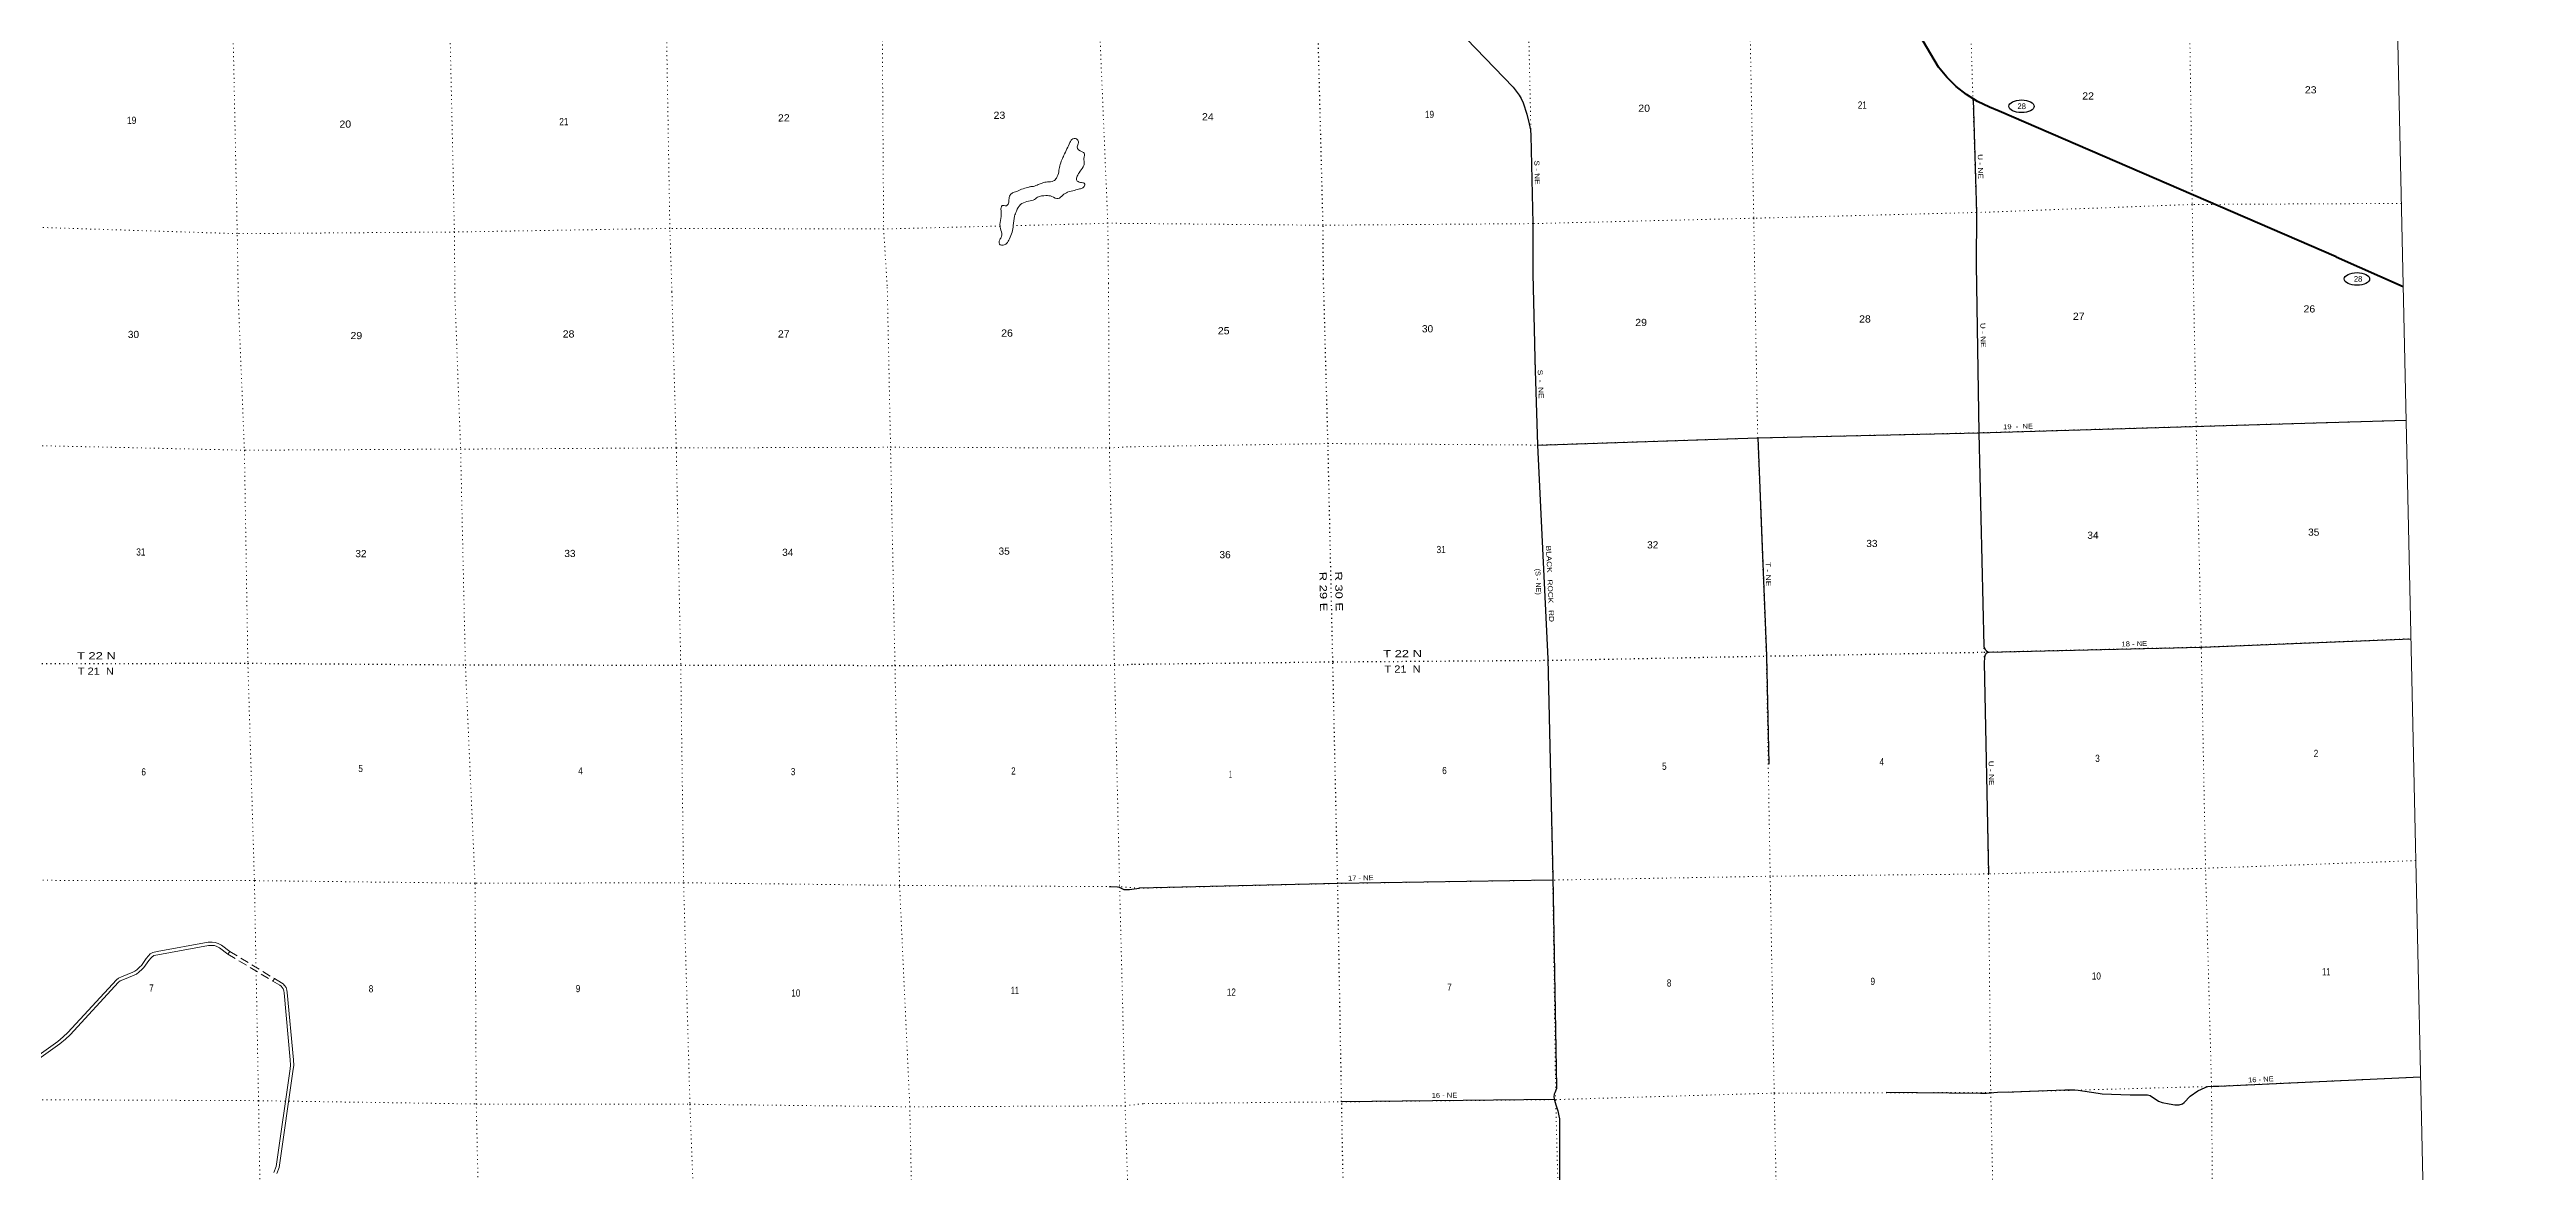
# Model space of a CAD drawing. Header units: feet. Extents: x 248627 to 501257, y -181930 to 5472.
# Drawn here: x 440806 to 501257, y -62704 to -35348 of the extents above; entities that cross this region are included whole.
import ezdxf
from ezdxf.enums import TextEntityAlignment as Align

# ---------------------------------------------------------------- set-up
doc = ezdxf.new("R2010")
doc.units = ezdxf.units.FT
doc.header["$LTSCALE"] = 70
doc.linetypes.add('DOTTED', pattern=[1.5, 0.3, -1.2])
doc.linetypes.add('MEDIUM_DASHED', pattern=[4.5, 3, -1.5])
for name, color, linetype, lineweight in [('17', 7, 'Continuous', 25), ('23', 7, 'Continuous', 70), ('29', 7, 'Continuous', 25), ('39', 7, 'Continuous', 13), ('4', 7, 'Continuous', 13), ('41', 7, 'MEDIUM_DASHED', 13), ('6', 7, 'DOTTED', 25), ('7', 7, 'DOTTED', 13)]:
    doc.layers.add(name, color=color, linetype=linetype, lineweight=lineweight)
doc.layers.add('30', color=7, linetype='Continuous')

msp = doc.modelspace()

# ---------------------------------------------------------------- linework, layer by layer
at = {"layer": '17'}
for centre, major_axis in [((488934.55, -36731.47), (-309.24, 1)), ((497120.83, -40941.8), (309.24, -1))]:
    msp.add_ellipse(centre, major_axis=major_axis, ratio=0.500121, dxfattribs=at)
at = {"layer": '23'}
msp.add_line((496609.13, -40404.44), (498248.72, -41127.74), dxfattribs=at)
msp.add_lwpolyline([(496609.13, -40404.44), (488388, -36846.29), (488149.32, -36755.71), (487861.77, -36614.41), (487590.57, -36443.82), (487338.68, -36245.81), (487108.87, -36022.56), (486903.66, -35776.52), (484209.94, -31192.08)], dxfattribs=at)
at = {"layer": '29'}
msp.add_line((477531.1, -60953.12), (472340.76, -61007.56), dxfattribs=at)
for points in [[(474207.02, -34255.25), (474846.01, -34630.72), (475034.22, -34751.14), (475161.14, -34849.67), (476526.67, -36268.41), (476671.1, -36461.08), (476719.24, -36537.72), (476771.76, -36644.99), (476863.67, -36925.23), (476920.57, -37161.69), (476946.83, -37308.39), (476958.11, -37445.41)], [(487751.75, -36556.02), (487833.97, -39321.34), (487827.46, -40595.42)], [(476958.11, -37445.41), (477008.39, -39592.21), (477006.76, -40826.02)], [(477006.76, -40826.02), (477047.77, -42507.02), (477057.63, -42906.6), (477122.27, -44991.94), (482495.11, -44817.89), (487892.76, -44691.84), (498320.49, -44388.07)], [(487827.46, -40595.42), (487892.76, -44691.84), (488017.45, -49894.36), (488023.03, -49934.68), (488047.69, -49976.61), (488068.64, -50002.52), (488116.72, -50039.52)], [(477122.27, -44991.94), (477375.64, -50205.1), (477491.82, -55524.99), (477585.49, -60650.86), (477580.31, -60685.77), (477540.52, -60788.6), (477528.61, -60821.59), (477516.51, -60887.71)], [(482495.11, -44817.89), (482707.23, -50128.71), (482767, -52770.84)], [(488116.72, -50039.52), (488063.76, -50084.71), (488052.62, -50097.49), (488040.29, -50120.92), (488029.3, -50176.92), (488023.03, -50296.06), (488126.35, -55449.67)], [(488116.72, -50039.52), (493324.96, -49918.39), (498437.72, -49713.56)], [(477494.37, -55598.92), (472249.82, -55682.8), (467401.79, -55798.28)], [(466666.52, -55757.55), (466871.63, -55765.36), (466914.11, -55768.37), (466995.15, -55816.99), (467027.09, -55827.42), (467053.7, -55830.45), (467091.97, -55831.03), (467166.11, -55825.51), (467401.79, -55798.28)], [(485628.29, -60774.43), (487929.37, -60792.19), (488079.76, -60795.13), (488346.63, -60769.8), (488748.56, -60759.96), (489126.24, -60744.55), (489992.13, -60711.57), (490232.9, -60713.96), (490316.02, -60719.36), (490800.19, -60794.48), (490905.03, -60812.26), (491585.33, -60839.58), (492007.52, -60837.4), (492073.5, -60856.23), (492274.18, -60989.24), (492368.21, -61021.78), (492537.02, -61056.59), (492673.25, -61078.69), (492782.78, -61077.98), (492859.38, -61052.83), (492900.74, -61026.96), (493049.74, -60869.44), (493239.97, -60738.9), (493412.48, -60657.06), (493458.09, -60638.56), (493483.98, -60632.39), (493609.72, -60628.69), (493750.25, -60627.46), (498672.97, -60401.22)], [(477516.51, -60887.71), (477533.78, -60965.15), (477566.93, -61082.01), (477614.25, -61226.04), (477642.35, -61345.41), (477655.28, -61417.84), (477655.75, -61472.86), (477657.38, -65481.14)]]:
    msp.add_lwpolyline(points, dxfattribs=at)
at = {"layer": '39'}
for points in [[(439208.05, -60807.87), (441005.52, -59532.49), (441138.88, -59422.03), (441252.15, -59316.53), (442438.71, -58030.18), (442489.4, -57991.41), (442564.43, -57956.34), (442838.39, -57844.59), (442890.72, -57820.7), (442936.37, -57787.03), (443009.71, -57717.95), (443049.32, -57678.84), (443166.01, -57509.07), (443224.74, -57443.2), (443265.22, -57401.37), (443292.03, -57383.09), (443328.08, -57366.26), (443435.3, -57341.09), (444680.38, -57115.49), (444777.12, -57111.39), (444847.19, -57119.57), (444921.31, -57142.65), (445000.64, -57184.12), (445207.37, -57338.52)], [(439251.08, -60875.43), (441054.25, -59596.01), (441191.7, -59482.16), (441308.9, -59373), (442492.82, -58089.51), (442531.12, -58060.22), (442596.5, -58029.66), (442870.12, -57918.05), (442931.51, -57890.02), (442987.72, -57848.56), (443065.25, -57775.54), (443110.94, -57730.42), (443229.08, -57558.54), (443283.36, -57497.66), (443317.03, -57462.87), (443331.74, -57452.84), (443354.42, -57442.25), (443451.58, -57419.44), (444689.25, -57195.19), (444774.16, -57191.59), (444830.52, -57198.17), (444890.64, -57216.89), (444957.9, -57252.05), (445159.5, -57402.62)], [(446293.98, -57999.29), (446466.48, -58103.21), (446508.51, -58133.49), (446543.38, -58170.53), (446577.02, -58221.02), (446596.25, -58283.54), (446603.33, -58339.44), (446756.99, -59980.06), (446764.46, -60118.1), (446755.64, -60209.25), (446407.75, -62605.55), (446353.53, -62758.14)], [(446255.28, -58063.53), (446425.14, -58165.86), (446458.83, -58190.14), (446484.46, -58217.35), (446508.55, -58253.51), (446522.66, -58299.39), (446528.77, -58347.65), (446682.18, -59985.59), (446689.26, -60116.51), (446681.16, -60200.25), (446334.59, -62587.43), (446283.92, -62730.04)]]:
    msp.add_lwpolyline(points, dxfattribs=at)
msp.add_spline([(464755.87, -38685.23), (464816.21, -38684.15), (464936.15, -38639.67), (465032.06, -38601.67), (465160.36, -38575.18), (465310.82, -38550.31), (465382.07, -38482.52), (465435.71, -38328.37), (465463.42, -38186.78), (465513.05, -38032.71), (465561.51, -37927.02), (465637.21, -37768.45), (465708.96, -37613.98), (465779.78, -37522), (465842.06, -37516.86), (465888.74, -37540.21), (465918.23, -37616.27), (465885.83, -37719.65), (466004.7, -37844.5), (466059.53, -37873.75), (466049.67, -38000.91), (466060.07, -38135.77), (466035.15, -38206.76), (465931.01, -38349.72), (465888.17, -38431.11), (465873.94, -38538.19), (465908.62, -38565.79), (466023.86, -38597.99), (466060.28, -38609.43), (466073.01, -38647.5), (466026, -38720.9), (465945.97, -38746.52), (465821.84, -38781), (465653.63, -38826.35), (465536.19, -38899), (465425, -38983.63), (465267.14, -38930.03), (465121.9, -38908.45), (464921.44, -38950.34), (464813.96, -39016.77), (464659.72, -39055.81), (464502.06, -39129.19), (464402.19, -39286.18), (464360.15, -39413.92), (464327.81, -39636.21), (464296.43, -39798.03), (464232.87, -39960.41), (464164.47, -40076.53), (464076.61, -40114.39), (464008.15, -40111.58), (463995.92, -39986.84), (464040.78, -39905.41), (464025.97, -39748.46), (464001.46, -39611.84), (464032.35, -39421.81), (464030.1, -39292.86), (464028.63, -39208.23), (464053.83, -39153.35), (464158.48, -39155.51), (464198.11, -39120.53), (464220.35, -39011.29), (464250.6, -38899.89), (464309.99, -38844.4), (464351.95, -38827.53), (464459.89, -38787.29), (464529.76, -38755.81), (464683.85, -38708.7), (464761.91, -38685.13)], degree=3, dxfattribs=at)
at = {"layer": '4'}
msp.add_lwpolyline([(248626.54, 1367.98), (279703.36, 1731.35), (310779.64, 2137.47), (341855.35, 2586.32), (372930.4, 3077.93), (404004.75, 3612.28), (435078.34, 4189.37), (466151.09, 4809.2), (497222.97, 5471.78), (501256.99, -177792.42), (469933.02, -178460.37), (438608.16, -179085.23), (407282.48, -179667), (375956.01, -180205.69), (344628.84, -180701.29), (313301.02, -181153.78), (281972.62, -181563.19), (250643.67, -181929.51)], close=True, dxfattribs=at)
msp.add_lwpolyline([(248626.54, 1367.98), (279703.36, 1731.35), (310779.64, 2137.47), (341855.35, 2586.32), (372930.4, 3077.93), (404004.75, 3612.28), (435078.34, 4189.37), (466151.09, 4809.2), (497222.97, 5471.78), (501256.99, -177792.42), (469933.02, -178460.37), (438608.16, -179085.23), (407282.48, -179667), (375956.01, -180205.69), (344628.84, -180701.29), (313301.02, -181153.78), (281972.62, -181563.19), (250643.67, -181929.51)], close=True, dxfattribs=at)
at = {"layer": '41', "linetype": 'Continuous'}
for p, q in [((445159.5, -57402.62), (445207.37, -57338.52)), ((446255.28, -58063.53), (446293.98, -57999.29))]:
    msp.add_line(p, q, dxfattribs=at)
at = {"layer": '41'}
for p, q in [((445159.5, -57402.62), (446255.28, -58063.53)), ((445207.37, -57338.52), (446293.98, -57999.29))]:
    msp.add_line(p, q, dxfattribs=at)
at = {"layer": '6'}
for points in [[(471897.85, -40933.12), (471887.35, -39631.75), (471749.05, -34283.48), (471615.79, -28593.32)], [(472793.62, -82275.32), (472705.01, -76989.08), (472505.9, -71615.28), (472437.53, -66108.86), (472340.76, -61007.56), (472244.83, -55682.74), (472125.65, -50277.67), (472007.65, -44955.15), (471897.85, -40933.12)], [(467289.02, -50333.84), (472125.65, -50277.67), (477375.86, -50240.17), (482705.51, -50137.17), (488021.21, -50042.41), (493322.41, -49917.64), (498437.72, -49713.56)], [(436127.52, -50285.7), (440305.82, -50319.45), (445646.14, -50311.46), (450954.89, -50352.08), (456210.98, -50357.13), (461438.97, -50364.51), (466795.39, -50358.34), (467289.02, -50333.84)]]:
    msp.add_lwpolyline(points, dxfattribs=at)
at = {"layer": '7'}
for points in [[(477006.76, -40826.02), (477008.39, -39592.21), (476892.22, -34243.46), (476782.48, -29468.56), (476910.01, -26815.38), (476843.59, -23479.57), (476646.31, -18195), (476482.38, -12871.44), (476335.34, -7583.77), (476326.7, -2182.36), (476229.12, 3237.28), (476192.37, 5018.65)], [(481640.08, 5134.13), (481654.74, 3245.1), (481641.3, -1973.51), (481823.15, -7473.92), (481952.09, -12761.97), (482056.49, -17939.79), (482120.36, -23382.31), (482089.52, -25390.95), (482156.25, -27351.17), (482215.71, -28791.93), (482292.13, -34071.04), (482399.12, -39460.27), (482420.19, -40711.31)], [(487828.4, -40595.4), (487833.97, -39321.34), (487666.59, -33931.4), (487585.32, -28614.12), (487510.1, -28116.26), (487509.98, -25516.16), (487437.75, -23302.29), (487351.93, -17960.94), (487249.76, -12607.87), (487132.67, -7309.48), (487070.94, -1965.6), (486996.58, 3404.19), (486936.5, 5247.7)], [(492327.12, 5364.55), (492325.34, 3516.67), (492402.55, -1798.68), (492431.04, -7187.58), (492511.08, -12448.5), (492672.08, -17822.47), (492755.93, -23165.87), (492767.37, -24731.61), (492820.06, -27323.44), (492871.09, -28468.32), (493023.86, -33834.41), (493100.54, -39125.61), (493117.83, -40480.78)], [(449763.55, 4477.96), (449777.5, 2984.65), (449914.72, -2350.2), (449955.67, -7702.9), (450139.71, -13069.16), (450238.82, -18410.73), (450403.12, -23914.4), (450541.32, -29305.67), (450574.37, -34666.57), (450687.89, -39796.26), (450698.85, -41362.52)], [(455994.63, -41255.68), (455945.46, -39707.98), (455856.09, -34462.98), (455812.06, -29164.76), (455730.7, -23802.7), (455603.97, -18376.97), (455469.01, -13056.19), (455333.25, -7689.07), (455232.27, -2355.58), (455147.31, 2982.22), (455049.2, 4582.5)], [(460366.78, 4690.33), (460405.83, 3016.09), (460497.18, -2341.76), (460622.36, -7678.84), (460774.15, -13041.64), (460925.41, -18374.22), (460899.36, -23691.84), (460975, -29072.13), (461125.94, -34386.58), (461162.59, -39723.23), (461251.38, -41151.79)], [(445413.67, -41470.05), (445387.24, -39836.93), (445275.96, -34489.52), (445206.16, -29213.93), (445118.56, -23839.9), (445027.62, -21254.83)], [(466649.96, -41045.79), (466634.53, -39582.74), (466415.23, -34386.42), (466318.02, -29153.65), (466264.2, -24129.34)], [(498203.65, -39099.19), (493100.54, -39125.61), (487833.97, -39321.34), (482399.12, -39460.27), (477008.39, -39592.21), (471887.35, -39631.75), (467064.33, -39586.35)], [(464005.18, -39650.25), (461162.59, -39723.23), (455945.46, -39707.98), (450687.89, -39796.26), (445387.24, -39836.93), (440097.04, -39669.8), (435922.43, -39630.6)], [(467064.33, -39586.35), (466634.53, -39582.74), (464325.19, -39642.03)], [(494001.09, -86307.56), (493910.93, -82210.76), (493835.7, -76786.99), (493787.21, -71407.16), (493614.19, -66031), (493571.44, -60630.97), (493425.49, -55320.9), (493320.26, -49907.6), (493197.67, -44544.86), (493117.83, -40480.78)], [(466649.96, -41045.79), (466673.61, -45062.65), (466795.39, -50358.34), (466922.56, -55762.5), (467056.81, -61104.31), (467226.98, -66415.52), (467299.14, -71764.06), (467406.78, -77053.89), (467512.68, -82308.86)], [(477006.76, -40827.75), (477122.27, -44991.94), (477375.86, -50240.17), (477494.37, -55598.92), (477564.59, -60952.28), (477702.82, -66284.6), (477786.24, -71577.38), (477890.89, -76950.41), (478072.39, -82241.57)], [(483045.33, -69585.24), (483012.41, -66183.88), (482897.48, -60794.87), (482800.09, -55508.33), (482705.51, -50137.17), (482495.11, -44817.89), (482420.19, -40711.31)], [(487827.46, -40595.42), (487892.76, -44691.84), (488019.11, -50036.39), (488126.35, -55449.67), (488182.21, -60783.08), (488298.46, -66123.75), (488380.67, -71472.92), (488524.65, -76785.03), (488648.22, -82201.95)], [(445413.67, -41470.05), (445561.7, -45115.84), (445646.14, -50311.46), (445806.16, -55612.74), (445906.65, -60979.04), (445942.41, -63142.82)], [(451624.73, -82253.03), (451527.02, -76953.6), (451399.43, -71676.07), (451339.09, -66307.29), (451219.88, -61059.81), (451191.52, -55676.59), (450954.89, -50352.08), (450837.2, -45062.37), (450698.85, -41362.52)], [(455994.63, -41255.68), (456101.26, -45061.29), (456210.98, -50357.13), (456280.66, -55665.49), (456435.79, -61065.33), (456634.4, -66402.34), (456748.07, -71692.1), (456766.38, -76902.56), (456892.32, -82062.46)], [(462164.85, -82247.28), (462087.79, -76995.3), (461966.08, -71705.63), (461912.33, -66385.02), (461801.04, -61127.4), (461551.49, -55728.66), (461438.97, -50364.51), (461331, -45046.55), (461251.38, -41151.79)], [(467179.64, -45033.2), (472007.65, -44955.15), (477122.27, -44991.94), (482495.11, -44817.89), (487892.76, -44691.84), (493223.64, -44534.45), (498320.49, -44388.07)], [(436013.52, -44971), (440205.86, -44999.38), (445579.8, -45117.64), (450831.5, -45090.58), (456101.26, -45061.29), (461331, -45046.55), (466673.61, -45062.65), (467179.64, -45033.2)], [(467401.79, -55798.28), (466921.35, -55761.3), (461551.49, -55728.66), (456280.66, -55665.49), (451191.52, -55676.59), (445806.16, -55612.74), (440425.47, -55605.12), (436228.95, -55552.5)], [(498556.84, -55125.29), (493427.35, -55310.81), (488126.35, -55449.67), (482800.06, -55506.31), (477494.37, -55598.92), (472244.83, -55682.74), (467401.79, -55798.28)], [(467510.17, -61050.64), (472340.76, -61007.56), (477564.59, -60952.28), (482897.48, -60794.87), (488182.15, -60779.06), (493571.44, -60630.97), (498672.97, -60401.22)], [(439173.05, -60927), (440523.77, -60955.36), (445906.65, -60979.04), (446561.44, -60988.99)], [(446650.33, -60990.35), (451219.88, -61059.81), (456435.79, -61065.33), (461801.04, -61127.4), (467056.81, -61104.31), (467510.17, -61050.64)]]:
    msp.add_lwpolyline(points, dxfattribs=at)

# ---------------------------------------------------------------- texts
at = {"layer": '17'}
for p in [(488937.45, -36799.78), (497146.88, -41010.11)]:
    msp.add_text('28', height=140, dxfattribs=at).set_placement(p, align=Align.CENTER)
at = {"layer": '30'}
for s, rotation, width, p in [('S - NE', 271.244, 1.25, (477044.94, -38051.3)), ('U - NE', 271.244, 1.25, (487866.63, -37900.29)), ('S  -  NE', 272.13, 1.25, (477125.54, -43156.98)), ('19  -  NE', 1.557, 1.15, (488487.78, -44608.08))]:
    msp.add_text(s, height=120, rotation=rotation, dxfattribs=dict(at, width=width)).set_placement(p)
for s, rotation, width, p in [('U - NE', 271.292, 1.25, (487936.25, -42315.08)), ('BLACK   ROCK   RD', 272.35, 1.25, (477368.34, -48377.75)), ('(S - NE)', 271.85, 1.1, (477079.31, -48326.72)), ('T - NE', 271.763, 1.3, (482694.5, -48139.87)), ('18 - NE', 1.362, 1.15, (491688.01, -49896.13)), ('U - NE', 271.276, 1.25, (488137.52, -52993.88)), ('17 - NE', 1.084, 1.15, (472808.79, -55606.07)), ('16 - NE', 2.85, 1.15, (494778.47, -60520)), ('16 - NE', 0.556, 1.15, (474850.94, -60907.61))]:
    msp.add_text(s, height=120, rotation=rotation, dxfattribs=dict(at, width=width)).set_placement(p, align=Align.CENTER)
at = {"layer": '6'}
for s, rotation, width, p in [('R 29 E', 271.27, 1.35, (471797.23, -48084)), ('R 30 E', 271.27, 1.35, (472176.87, -48076.13)), ('T 22 N', 0.086, 1.35, (441475.28, -50217.7)), ('T 22 N', 0.409, 1.35, (473354.11, -50168.89)), ('T 21  N', 0.086, 1.15, (441495.01, -50592.67)), ('T 21  N', 0.409, 1.15, (473386.37, -50543.96))]:
    msp.add_text(s, height=175, rotation=rotation, dxfattribs=dict(at, width=width)).set_placement(p)
at = {"layer": '7'}
for s, width, p in [('23', 1.1, (495848.25, -36417.04)), ('19', 0.85, (474374.31, -37016.6)), ('20', 1.1, (479580.24, -36866.1)), ('21', 0.85, (484938.32, -36788.35)), ('22', 1.1, (490415.69, -36567.03)), ('24', 1.1, (468932.47, -37074.26)), ('26', 1.1, (495814.68, -41759.4)), ('30', 1.05, (442717.81, -42381.47)), ('29', 1.1, (448149.88, -42409.27)), ('28', 1.1, (453329.84, -42369.67)), ('27', 1.1, (458581.03, -42369.7)), ('26', 1.1, (464031.5, -42347.98)), ('25', 1.1, (469319.22, -42290.56)), ('30', 1.05, (474300.55, -42243.52)), ('29', 1.1, (479506.28, -42089.27)), ('28', 1.1, (484968.89, -42004.19)), ('27', 1.1, (490186.55, -41938.92)), ('34', 1.05, (490539.9, -47278.45)), ('35', 1.05, (495928.21, -47202.87)), ('31', 0.85, (442922.97, -47685.37)), ('32', 1.05, (448269.67, -47725.61)), ('33', 1.05, (453369.53, -47722.61)), ('34', 1.05, (458687.43, -47695.61)), ('35', 1.05, (463967.32, -47665.37)), ('36', 1.05, (469358.81, -47751.05)), ('31', 0.85, (474658, -47626.3)), ('32', 1.05, (479795.77, -47512.35)), ('33', 1.05, (485145.32, -47478.97)), ('3', 0.85, (490731.91, -52718.79)), ('2', 0.85, (496065.32, -52597.61)), ('6', 0.85, (443047.8, -53047.82)), ('5', 0.85, (448342.75, -52965.09)), ('4', 0.85, (453709.58, -53022.65)), ('3', 0.85, (458897.43, -53041.53)), ('2', 0.85, (464273.95, -53025.79)), ('1', 0.4, (469593.82, -53106.24)), ('6', 0.85, (474795.03, -53015.01)), ('5', 0.85, (480160.84, -52911.53)), ('4', 0.85, (485468.27, -52800.77)), ('8', 0.85, (480278.3, -58195.8)), ('9', 0.85, (485248.59, -58157.01)), ('10', 0.85, (490649.78, -58026.51)), ('11', 0.65, (496269.74, -57921)), ('7', 0.85, (443237.12, -58318.44)), ('8', 0.85, (448596.29, -58338.72)), ('9', 0.85, (453648.99, -58332.27)), ('10', 0.85, (458908.63, -58440.6)), ('11', 0.65, (464264.76, -58377.52)), ('12', 0.85, (469538.52, -58418.44)), ('7', 0.85, (474916.47, -58297.21))]:
    msp.add_text(s, height=175, dxfattribs=dict(at, width=width)).set_placement(p)
for s, width, p in [('23', 1.1, (463846.86, -37039.5)), ('19', 0.9, (442693.25, -37163.09)), ('20', 1.1, (447882.26, -37255.15)), ('21', 0.85, (453248.97, -37195.16)), ('22', 1.1, (458584.95, -37103.46))]:
    msp.add_text(s, height=175, rotation=1.028, dxfattribs=dict(at, width=width)).set_placement(p)

doc.saveas('drawing.dxf')
